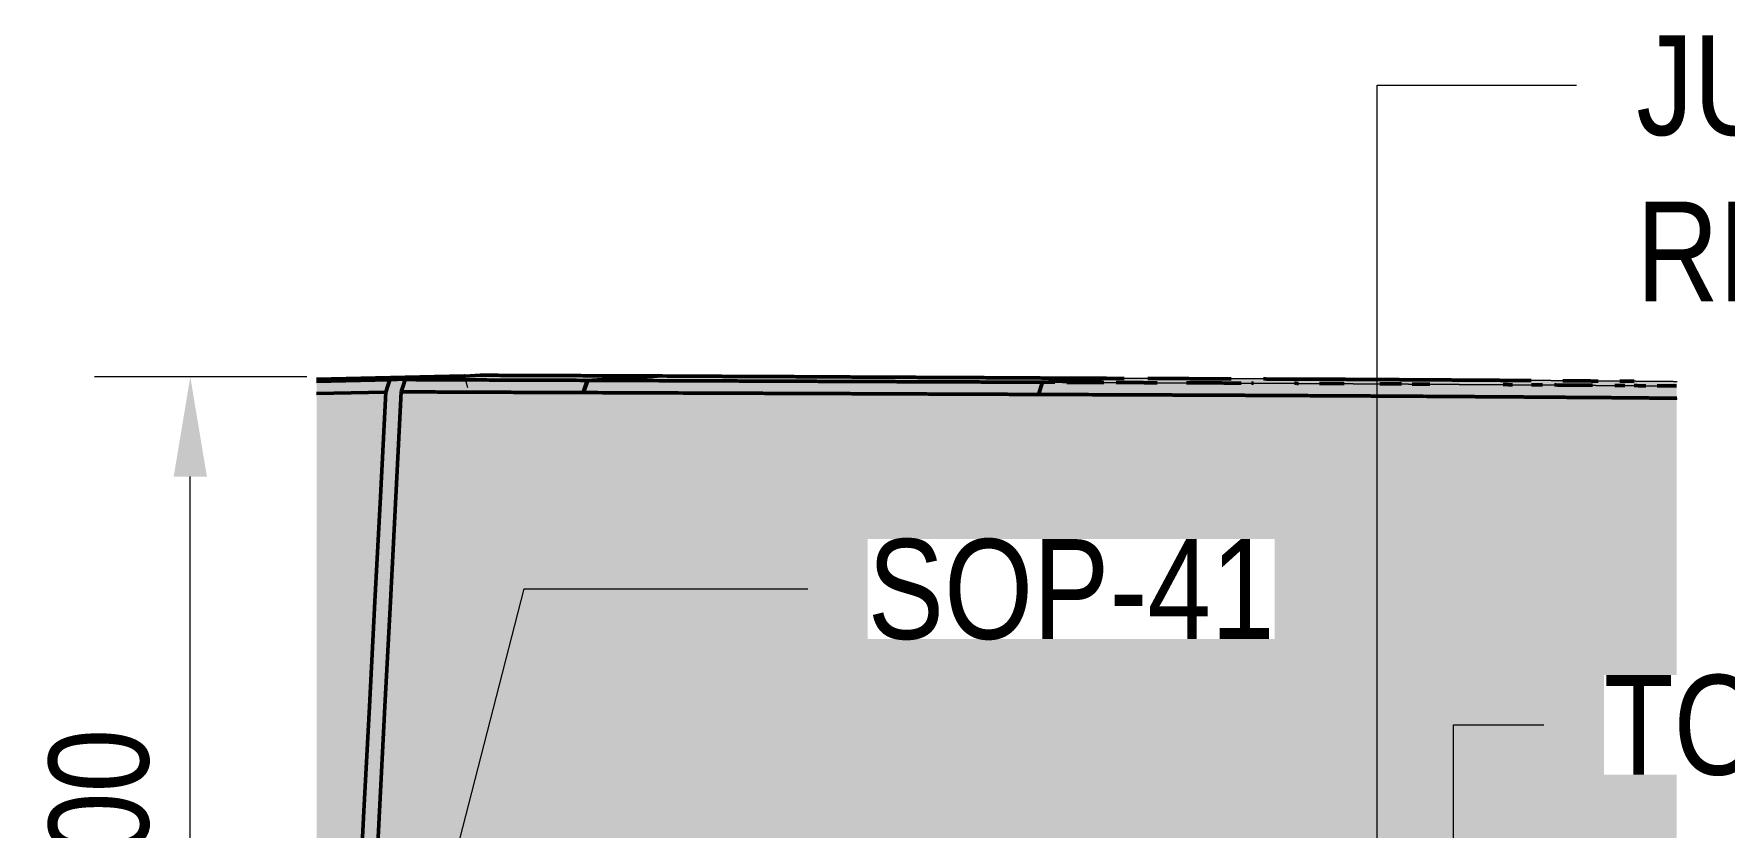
# Model space of a CAD drawing. Header units: metres. Extents: x 0 to 258, y 3 to 25.
# Drawn here: x 63.711 to 65.826, y 23.091 to 24.084 of the extents above; entities that cross this region are included whole.
import ezdxf

# ---------------------------------------------------------------- set-up
doc = ezdxf.new("R2010")
doc.units = ezdxf.units.M
doc.linetypes.add('JacobsDash', pattern=[0.0045, 0.003, -0.0015])
doc.layers.get('Defpoints').update_dxf_attribs({"color": 41})
for name, color, linetype, lineweight in [('A-ANNO-DIMS', 7, 'Continuous', 9), ('A-FLOR', 7, 'Continuous', 50), ('A-FLOR-HDLN', 7, 'JacobsDash', 18), ('G-ANNO-TEXT', 7, 'Continuous', 9)]:
    doc.layers.add(name, color=color, linetype=linetype, lineweight=lineweight)
doc.styles.add('Arial Narrow_2', font='ARIALN.TTF', dxfattribs={"height": 0.125})
doc.dimstyles.new('Dimension_Standard_T__mm_', dxfattribs={"dimscale": 0.3048, "dimtxt": 0.127929, "dimasz": 0.410105, "dimexe": 0.393701, "dimexo": 0.246063, "dimgap": 0.164042, "dimtad": 1, "dimdec": 0, "dimlfac": 1000, "dimzin": 0, "dimdsep": 46, "dimtxsty": 'Arial Narrow_2', "dimsah": 1, "dimcen": 0.09, "dimaunit": 1, "dimadec": 4, "dimazin": 0, "dimtfac": 1, "dimtdec": 4, "dimtix": 1, "dimtmove": 0, "dimatfit": 3, "dimfxl": 1, "dimtvp": 1, "dimtolj": 1, "dimtzin": 0, "dimlwd": 18, "dimlwe": 18, "dimarcsym": 2})

# ---------------------------------------------------------------- blocks, each defined once
blk = doc.blocks.new('DIMBLOCK22-Section 184')
at = {"layer": 'A-ANNO-DIMS', "color": 0, "lineweight": 18, "transparency": 16777216}
for p, q in [((64.0525, 23.6548), (63.7865, 23.6548)), ((63.9065, 22.5794), (63.9065, 23.5298)), ((63.9849, 22.4544), (63.7865, 22.4544))]:
    blk.add_line(p, q, dxfattribs=at)
at = {"layer": 'A-ANNO-DIMS', "color": 0, "transparency": 16777216}
for points in [[(63.8857, 23.5298), (63.9273, 23.5298), (63.9065, 23.6548)], [(63.8857, 22.5794), (63.9273, 22.5794), (63.9065, 22.4544)]]:
    blk.add_solid(points, dxfattribs=at)
at = {"layer": 'Defpoints', "color": 0, "transparency": 16777216}
for p in [(63.9065, 23.6548), (64.1275, 23.6548), (64.0599, 22.4544)]:
    blk.add_point(p, dxfattribs=at)
at = {"layer": 'A-ANNO-DIMS', "color": 0, "lineweight": 18, "transparency": 16777216, "insert": (63.7927, 23.0546), "char_height": 0.125, "width": 0.380132, "attachment_point": 5, "rotation": 90, "style": 'Arial Narrow_2'}
blk.add_mtext('\\A1;1200', dxfattribs=at)

msp = doc.modelspace()

# ---------------------------------------------------------------- hatches: boundary and pattern name
at = {"layer": 'A-FLOR', "true_color": 0xc0c0c0}
for points in [[(64.0645, 23.6489), (64.1756, 23.652), (64.2311, 23.6554), (64.0645, 23.6516), (64.0645, 23.6491)], [(64.0645, 23.6338), (64.1514, 23.6357), (64.1564, 23.651), (64.0645, 23.6489), (64.0645, 23.6413)], [(64.0871, 21.8949), (64.107, 21.8953), (64.1093, 22.4567), (64.1709, 23.637), (64.1756, 23.6512), (64.2074, 23.6536), (64.1564, 23.651), (64.1513, 23.6344), (64.0892, 22.4542), (64.0871, 21.8953)], [(64.3983, 23.635), (64.4033, 23.6503), (64.1755, 23.651), (64.1709, 23.6359), (64.3946, 23.635)], [(64.4033, 23.6503), (64.4901, 23.6558), (64.2692, 23.6567), (64.1756, 23.6512), (64.4012, 23.6503)], [(65.7668, 23.6433), (65.7668, 23.6486), (65.3849, 23.6514), (65.0565, 23.6527), (64.9801, 23.6479), (65.5066, 23.6453), (65.7647, 23.6433)], [(64.0645, 22.4539), (64.0891, 22.4545), (64.1514, 23.6357), (64.0645, 23.6338), (64.0645, 22.4579)], [(64.3369, 22.4534), (64.3983, 23.635), (64.1706, 23.6359), (64.1091, 22.4543), (64.2988, 22.4535)], [(64.3348, 21.8976), (64.3348, 21.8976), (64.3369, 22.4534), (64.3988, 23.6353), (64.4038, 23.6503), (64.4033, 23.6501), (64.3983, 23.6348), (64.3369, 22.4532), (64.3348, 21.9145)], [(64.9015, 22.4511), (64.968, 23.6327), (64.3987, 23.635), (64.3871, 23.4199), (64.3369, 22.4534), (64.853, 22.4513)], [(64.968, 23.6327), (64.973, 23.648), (64.4038, 23.6503), (64.3987, 23.635), (64.9676, 23.6327)], [(64.9194, 21.9053), (64.9156, 21.9058), (64.9038, 21.9061), (64.9059, 22.4511), (64.9681, 23.6327), (64.9731, 23.648), (64.973, 23.6478), (64.968, 23.6325), (64.9015, 22.4511), (64.8974, 21.906), (64.9156, 21.9054)], [(65.7668, 22.446), (65.7668, 23.6279), (65.3903, 23.6307), (64.9681, 23.6327), (64.9059, 22.4511), (65.4491, 22.4484), (65.746, 22.4462)], [(65.7668, 23.6279), (65.7668, 23.6433), (65.3826, 23.646), (64.9731, 23.6479), (64.9681, 23.6327), (65.616, 23.6292), (65.7647, 23.628)]]:
    msp.add_hatch(color=9, dxfattribs=at).paths.add_polyline_path(points)
h = msp.add_hatch(color=9, dxfattribs=at)
h.paths.add_polyline_path([(64.9731, 23.648), (65.0545, 23.6529), (64.4901, 23.6553), (64.4038, 23.6503), (64.9706, 23.648)])
h.paths.add_polyline_path([(64.6585, 23.652), (64.6585, 23.652), (64.6497, 23.652)])

# ---------------------------------------------------------------- linework, layer by layer
at = {"layer": 'A-FLOR'}
for p, q in [((64.0645, 23.6518), (64.2494, 23.6558)), ((64.0645, 23.6489), (64.1564, 23.651)), ((64.4045, 23.6503), (64.4978, 23.6558)), ((65.0369, 23.6516), (65.0156, 23.6504)), ((65.0581, 23.6528), (65.0369, 23.6516)), ((64.0645, 23.6338), (64.1513, 23.6357)), ((64.3987, 23.635), (64.4038, 23.6503)), ((64.4033, 23.6503), (64.4037, 23.6503)), ((64.9731, 23.648), (64.968, 23.6327)), ((64.968, 23.6327), (64.9705, 23.6403)), ((65.0156, 23.6504), (64.9738, 23.648)), ((64.9943, 23.6492), (64.9738, 23.648))]:
    msp.add_line(p, q, dxfattribs=at)
at = {"layer": 'A-FLOR', "flags": 128}
for points in [[(64.1564, 23.651), (64.1539, 23.6434), (64.1513, 23.6357)], [(64.2499, 23.6558), (64.2312, 23.6549), (64.2125, 23.6539), (64.1938, 23.6529), (64.1751, 23.652), (64.1564, 23.651)], [(64.1706, 23.6359), (64.1731, 23.6435), (64.1756, 23.6512)], [(64.2692, 23.6567), (64.2505, 23.6556), (64.2317, 23.6545), (64.213, 23.6534), (64.1943, 23.6523), (64.1763, 23.6512)], [(64.4041, 23.6503), (64.422, 23.6514), (64.4408, 23.6525), (64.4595, 23.6536), (64.4782, 23.6547), (64.4969, 23.6558)], [(64.1513, 23.6357), (64.1444, 23.5045), (64.1375, 23.3732), (64.1306, 23.242), (64.1237, 23.1107), (64.1168, 22.9795), (64.1099, 22.8482), (64.103, 22.717), (64.0961, 22.5857), (64.0892, 22.4545)], [(64.1706, 23.6359), (64.1637, 23.5046), (64.1569, 23.3733), (64.1501, 23.242), (64.1433, 23.1107), (64.1364, 22.9795), (64.1296, 22.8482), (64.1228, 22.7169), (64.116, 22.5856), (64.1091, 22.4543)], [(64.4033, 23.6503), (64.4008, 23.6426), (64.3983, 23.635)]]:
    msp.add_lwpolyline(points, dxfattribs=at)
at = {"layer": 'A-FLOR'}
for points, knots in [([(64.1756, 23.6512), (64.1814, 23.6512), (64.1982, 23.6511), (64.2256, 23.651), (64.2576, 23.6509), (64.2888, 23.6507), (64.3205, 23.6506), (64.3529, 23.6505), (64.3805, 23.6504), (64.3973, 23.6503), (64.4033, 23.6503)], [0.000523717, 0.000523717, 0.000523717, 0.000523717, 0.000997452, 0.001881268, 0.002765084, 0.003648901, 0.004532717, 0.005416533, 0.006300349, 0.006796957, 0.006796957, 0.006796957, 0.006796957]), ([(64.4967, 23.6558), (64.4909, 23.6558), (64.4743, 23.6559), (64.4522, 23.6559), (64.4306, 23.656), (64.4145, 23.6561), (64.3987, 23.6562), (64.3779, 23.6562), (64.3572, 23.6563), (64.3359, 23.6564), (64.3143, 23.6565), (64.2921, 23.6566), (64.2752, 23.6567), (64.2692, 23.6567)], [-0.006779674, -0.006779674, -0.006779674, -0.006779674, -0.006300349, -0.005416533, -0.004974625, -0.004532717, -0.004090809, -0.003648901, -0.002765084, -0.002323176, -0.001881268, -0.000997452, -0.000514488, -0.000514488, -0.000514488, -0.000514488]), ([(64.7595, 23.6544), (64.7525, 23.6544), (64.7378, 23.6545), (64.7149, 23.6546), (64.6921, 23.6548), (64.6699, 23.6549), (64.6483, 23.655), (64.6269, 23.6551), (64.6057, 23.6552), (64.5843, 23.6553), (64.5626, 23.6554), (64.5338, 23.6556), (64.5122, 23.6557), (64.4978, 23.6558)], [-0.4615385, -0.4615385, -0.4615385, -0.4615385, -0.4230769, -0.3846154, -0.3461538, -0.3076923, -0.2692308, -0.2307692, -0.1923077, -0.1538462, -0.1153846, -0.0769231, 0, 0, 0, 0]), ([(65.0579, 23.6528), (65.0508, 23.6529), (65.0365, 23.653), (65.0181, 23.6531), (65.003, 23.6531), (64.9917, 23.6532), (64.9806, 23.6532), (64.966, 23.6533), (64.9491, 23.6534), (64.9301, 23.6535), (64.9139, 23.6536), (64.8998, 23.6537), (64.8849, 23.6537), (64.865, 23.6539), (64.8451, 23.654), (64.83, 23.654), (64.8157, 23.6541), (64.7992, 23.6542), (64.78, 23.6543), (64.7665, 23.6544), (64.7595, 23.6544)], [-0.9996154, -0.9996154, -0.9996154, -0.9996154, -0.9615385, -0.9230769, -0.9038462, -0.8846154, -0.8653846, -0.8461538, -0.8076923, -0.7692308, -0.7307692, -0.7115385, -0.6923077, -0.6538462, -0.6153846, -0.5961538, -0.5769231, -0.5384615, -0.5, -0.4615385, -0.4615385, -0.4615385, -0.4615385]), ([(65.0753, 23.6528), (65.0726, 23.6528), (65.0671, 23.6528), (65.0613, 23.6528), (65.0583, 23.6528), (65.0581, 23.6528)], [-0.0229270836, -0.0229270836, -0.0229270836, -0.0229270836, -0.0227050781, -0.0224609375, -0.0224509751, -0.0224509751, -0.0224509751, -0.0224509751]), ([(65.1519, 23.6525), (65.1503, 23.6525), (65.1459, 23.6525), (65.1385, 23.6525), (65.1296, 23.6526), (65.1206, 23.6526), (65.1123, 23.6526), (65.107, 23.6526), (65.1047, 23.6527)], [-0.025034823, -0.025034823, -0.025034823, -0.025034823, -0.024902344, -0.024658203, -0.024414062, -0.024169922, -0.023925781, -0.023743175, -0.023743175, -0.023743175, -0.023743175]), ([(65.1729, 23.6524), (65.1724, 23.6524), (65.1693, 23.6524), (65.1639, 23.6524), (65.1573, 23.6524), (65.1532, 23.6525), (65.1519, 23.6525)], [-0.0256813727, -0.0256813727, -0.0256813727, -0.0256813727, -0.0256347656, -0.025390625, -0.0251464844, -0.0250353744, -0.0250353744, -0.0250353744, -0.0250353744]), ([(65.209, 23.6522), (65.2078, 23.6522), (65.2038, 23.6522), (65.1965, 23.6523), (65.1879, 23.6523), (65.18, 23.6523), (65.1751, 23.6524), (65.1729, 23.6524)], [-0.02672196, -0.02672196, -0.02672196, -0.02672196, -0.026611328, -0.026367188, -0.026123047, -0.025878906, -0.025681474, -0.025681474, -0.025681474, -0.025681474]), ([(65.2665, 23.652), (65.2655, 23.652), (65.2622, 23.652), (65.2568, 23.652), (65.2522, 23.652), (65.2498, 23.6521), (65.2494, 23.6521)], [-0.0289119733, -0.0289119733, -0.0289119733, -0.0289119733, -0.0288085938, -0.0285644531, -0.0283203125, -0.0282658735, -0.0282658735, -0.0282658735, -0.0282658735]), ([(65.3298, 23.6517), (65.329, 23.6517), (65.3258, 23.6517), (65.321, 23.6517), (65.3155, 23.6517), (65.3113, 23.6518), (65.3069, 23.6518), (65.3025, 23.6518), (65.2979, 23.6518), (65.2922, 23.6519), (65.2854, 23.6519), (65.2765, 23.6519), (65.2702, 23.652), (65.2665, 23.652)], [-0.030850273, -0.030850273, -0.030850273, -0.030850273, -0.030761719, -0.030517578, -0.030395508, -0.030273438, -0.030151367, -0.030029297, -0.029907227, -0.029785156, -0.029541016, -0.029296875, -0.028912115, -0.028912115, -0.028912115, -0.028912115]), ([(65.3458, 23.6516), (65.344, 23.6516), (65.3391, 23.6516), (65.3336, 23.6516), (65.3298, 23.6517)], [-0.0314941406, -0.0314941406, -0.0314941406, -0.0314941406, -0.03125, -0.0308510107, -0.0308510107, -0.0308510107, -0.0308510107]), ([(65.3579, 23.6515), (65.3576, 23.6515), (65.3566, 23.6515), (65.355, 23.6515), (65.353, 23.6516), (65.35, 23.6516), (65.3476, 23.6516), (65.3458, 23.6516)], [-0.0321424724, -0.0321424724, -0.0321424724, -0.0321424724, -0.0321044922, -0.0319824219, -0.0318603516, -0.0317382812, -0.0314941406, -0.0314941406, -0.0314941406, -0.0314941406]), ([(65.3736, 23.6514), (65.3729, 23.6514), (65.3699, 23.6515), (65.3649, 23.6515), (65.3606, 23.6515), (65.3584, 23.6515), (65.3579, 23.6515)], [-0.0327885722, -0.0327885722, -0.0327885722, -0.0327885722, -0.0327148438, -0.0324707031, -0.0322265625, -0.0321435379, -0.0321435379, -0.0321435379, -0.0321435379]), ([(65.3948, 23.6513), (65.392, 23.6513), (65.3866, 23.6514), (65.3795, 23.6514), (65.3753, 23.6514), (65.3737, 23.6514)], [-0.033434672, -0.033434672, -0.033434672, -0.033434672, -0.033203125, -0.0329589844, -0.0327894493, -0.0327894493, -0.0327894493, -0.0327894493]), ([(65.4417, 23.651), (65.4412, 23.651), (65.4384, 23.6511), (65.4327, 23.6511), (65.4254, 23.6511), (65.4189, 23.6512), (65.4121, 23.6512), (65.4041, 23.6513), (65.398, 23.6513), (65.395, 23.6513), (65.3948, 23.6513)], [-0.034726122, -0.034726122, -0.034726122, -0.034726122, -0.034667969, -0.034423828, -0.034179688, -0.034057617, -0.033935547, -0.033691406, -0.033447266, -0.033435333, -0.033435333, -0.033435333, -0.033435333]), ([(65.4552, 23.651), (65.4541, 23.651), (65.4505, 23.651), (65.4457, 23.651), (65.4418, 23.651)], [-0.035372384, -0.035372384, -0.035372384, -0.035372384, -0.03515625, -0.0347268717, -0.0347268717, -0.0347268717, -0.0347268717]), ([(65.4631, 23.6509), (65.4626, 23.6509), (65.4613, 23.6509), (65.4589, 23.6509), (65.4567, 23.651), (65.4553, 23.651), (65.4552, 23.651)], [-0.0360107422, -0.0360107422, -0.0360107422, -0.0360107422, -0.0358886719, -0.0356445312, -0.0354003906, -0.0353729715, -0.0353729715, -0.0353729715, -0.0353729715]), ([(65.4763, 23.6508), (65.476, 23.6508), (65.4734, 23.6509), (65.4691, 23.6509), (65.4652, 23.6509), (65.4636, 23.6509), (65.4631, 23.6509)], [-0.0366642563, -0.0366642563, -0.0366642563, -0.0366642563, -0.0366210938, -0.0363769531, -0.0361328125, -0.0360107422, -0.0360107422, -0.0360107422, -0.0360107422]), ([(65.4969, 23.6507), (65.4945, 23.6507), (65.4893, 23.6507), (65.4825, 23.6508), (65.4782, 23.6508), (65.4764, 23.6508)], [-0.0373112709, -0.0373112709, -0.0373112709, -0.0373112709, -0.037109375, -0.0368652344, -0.0366651711, -0.0366651711, -0.0366651711, -0.0366651711]), ([(65.5642, 23.6502), (65.563, 23.6503), (65.5582, 23.6503), (65.5497, 23.6503), (65.5381, 23.6504), (65.53, 23.6505), (65.5229, 23.6505), (65.5159, 23.6506), (65.5076, 23.6506), (65.5009, 23.6507), (65.4974, 23.6507), (65.4969, 23.6507)], [-0.03924957, -0.03924957, -0.03924957, -0.03924957, -0.0390625, -0.038574219, -0.038330078, -0.038085938, -0.037963867, -0.037841797, -0.037597656, -0.037353516, -0.037311927, -0.037311927, -0.037311927, -0.037311927]), ([(64.3983, 23.635), (64.3923, 23.635), (64.3755, 23.6351), (64.3478, 23.6352), (64.3155, 23.6353), (64.2837, 23.6354), (64.2525, 23.6356), (64.2206, 23.6357), (64.1932, 23.6358), (64.1764, 23.6359), (64.1706, 23.6359)], [-0.006799095, -0.006799095, -0.006799095, -0.006799095, -0.006300349, -0.005416533, -0.004532717, -0.003648901, -0.002765084, -0.001881268, -0.000997452, -0.000525715, -0.000525715, -0.000525715, -0.000525715]), ([(64.968, 23.6327), (64.9601, 23.6327), (64.9481, 23.6327), (64.9318, 23.6328), (64.9152, 23.6329), (64.8986, 23.6329), (64.8824, 23.633), (64.8669, 23.6331), (64.8491, 23.6331), (64.8316, 23.6332), (64.8169, 23.6333), (64.8013, 23.6333), (64.7799, 23.6334), (64.7578, 23.6335), (64.7408, 23.6336), (64.7247, 23.6337), (64.7063, 23.6337), (64.6852, 23.6338), (64.6629, 23.6339), (64.6385, 23.634), (64.6133, 23.6341), (64.5884, 23.6342), (64.5644, 23.6343), (64.5329, 23.6344), (64.4937, 23.6346), (64.4461, 23.6348), (64.4145, 23.6349), (64.3987, 23.635)], [-1, -1, -1, -1, -0.958333, -0.9375, -0.916667, -0.875, -0.854167, -0.833333, -0.791667, -0.75, -0.729167, -0.708333, -0.666667, -0.625, -0.604167, -0.583333, -0.541667, -0.5, -0.458333, -0.416667, -0.375, -0.333333, -0.291667, -0.25, -0.166667, -0.083333, 0, 0, 0, 0]), ([(64.4038, 23.6503), (64.4196, 23.6502), (64.4512, 23.6501), (64.4909, 23.6499), (64.5223, 23.6498), (64.5459, 23.6497), (64.5695, 23.6496), (64.5935, 23.6495), (64.6183, 23.6494), (64.6436, 23.6493), (64.668, 23.6492), (64.6903, 23.6491), (64.7114, 23.649), (64.7298, 23.6489), (64.7459, 23.6489), (64.7629, 23.6488), (64.785, 23.6487), (64.8063, 23.6486), (64.822, 23.6486), (64.8367, 23.6485), (64.8541, 23.6484), (64.872, 23.6484), (64.8875, 23.6483), (64.9037, 23.6482), (64.9203, 23.6482), (64.9368, 23.6481), (64.9532, 23.648), (64.9651, 23.648), (64.9731, 23.648)], [0, 0, 0, 0, 0.083333, 0.166667, 0.208333, 0.25, 0.291667, 0.333333, 0.375, 0.416667, 0.458333, 0.5, 0.541667, 0.583333, 0.604167, 0.625, 0.666667, 0.708333, 0.729167, 0.75, 0.791667, 0.833333, 0.854167, 0.875, 0.916667, 0.9375, 0.958333, 1, 1, 1, 1]), ([(65.0625, 23.6323), (65.0607, 23.6323), (65.0531, 23.6323), (65.0395, 23.6324), (65.0215, 23.6324), (65.0037, 23.6325), (64.9861, 23.6326), (64.9742, 23.6326), (64.9681, 23.6327), (64.968, 23.6327)], [-0.0250516, -0.0250516, -0.0250516, -0.0250516, -0.024902344, -0.024414062, -0.023925781, -0.0234375, -0.022949219, -0.022460938, -0.022451881, -0.022451881, -0.022451881, -0.022451881]), ([(64.9731, 23.648), (64.9732, 23.648), (64.9783, 23.6479), (64.9834, 23.6479), (64.9884, 23.6479)], [0.0224503756, 0.0224503756, 0.0224503756, 0.0224503756, 0.0224609375, 0.0228721812, 0.0228721812, 0.0228721812, 0.0228721812]), ([(65.0036, 23.6478), (65.0053, 23.6478), (65.0129, 23.6478), (65.0266, 23.6477), (65.0404, 23.6477), (65.0481, 23.6476), (65.0499, 23.6476)], [0.023295276, 0.023295276, 0.023295276, 0.023295276, 0.0234375, 0.023925781, 0.024414062, 0.024562941, 0.024562941, 0.024562941, 0.024562941]), ([(65.0928, 23.6322), (65.0923, 23.6322), (65.089, 23.6322), (65.0828, 23.6322), (65.0745, 23.6322), (65.0676, 23.6323), (65.0636, 23.6323), (65.0625, 23.6323)], [-0.0259183639, -0.0259183639, -0.0259183639, -0.0259183639, -0.0258789062, -0.0256347656, -0.025390625, -0.0251464844, -0.0250517432, -0.0250517432, -0.0250517432, -0.0250517432]), ([(65.0652, 23.6476), (65.0671, 23.6476), (65.0719, 23.6476), (65.0795, 23.6475), (65.0872, 23.6475), (65.0923, 23.6475), (65.0946, 23.6475)], [0.0249850764, 0.0249850764, 0.0249850764, 0.0249850764, 0.0251464844, 0.025390625, 0.0256347656, 0.0258299405, 0.0258299405, 0.0258299405, 0.0258299405]), ([(65.1526, 23.6319), (65.1493, 23.6319), (65.1434, 23.6319), (65.1346, 23.632), (65.1264, 23.632), (65.1178, 23.6321), (65.1089, 23.6321), (65.1006, 23.6321), (65.0952, 23.6321), (65.0928, 23.6322)], [-0.027651605, -0.027651605, -0.027651605, -0.027651605, -0.02734375, -0.027099609, -0.026855469, -0.026611328, -0.026367188, -0.026123047, -0.025918714, -0.025918714, -0.025918714, -0.025918714]), ([(65.0946, 23.6475), (65.0952, 23.6475), (65.0987, 23.6474), (65.1051, 23.6474), (65.1117, 23.6474), (65.1155, 23.6474), (65.1164, 23.6474)], [0.0258299767, 0.0258299767, 0.0258299767, 0.0258299767, 0.0258789062, 0.0261230469, 0.0263671875, 0.0264367595, 0.0264367595, 0.0264367595, 0.0264367595]), ([(65.18, 23.6318), (65.1778, 23.6318), (65.1731, 23.6318), (65.1659, 23.6318), (65.159, 23.6319), (65.1545, 23.6319), (65.1526, 23.6319)], [-0.0285182259, -0.0285182259, -0.0285182259, -0.0285182259, -0.0283203125, -0.0280761719, -0.0278320312, -0.0276519512, -0.0276519512, -0.0276519512, -0.0276519512]), ([(65.1531, 23.6472), (65.1564, 23.6472), (65.1622, 23.6472), (65.1703, 23.6471), (65.1758, 23.6471), (65.1789, 23.6471), (65.1793, 23.6471)], [0.0275203885, 0.0275203885, 0.0275203885, 0.0275203885, 0.0278320312, 0.0280761719, 0.0283203125, 0.0283645287, 0.0283645287, 0.0283645287, 0.0283645287]), ([(65.1794, 23.6471), (65.184, 23.6471), (65.1932, 23.647), (65.2027, 23.647), (65.2072, 23.647)], [0.0283646776, 0.0283646776, 0.0283646776, 0.0283646776, 0.0288085938, 0.0292090649, 0.0292090649, 0.0292090649, 0.0292090649]), ([(65.2092, 23.6316), (65.2082, 23.6316), (65.2016, 23.6317), (65.1917, 23.6317), (65.1831, 23.6318), (65.18, 23.6318)], [-0.0293841423, -0.0293841423, -0.0293841423, -0.0293841423, -0.029296875, -0.0288085938, -0.0285186859, -0.0285186859, -0.0285186859, -0.0285186859]), ([(65.2073, 23.647), (65.2082, 23.647), (65.2131, 23.6469), (65.2179, 23.6469), (65.2218, 23.6469)], [0.0292095778, 0.0292095778, 0.0292095778, 0.0292095778, 0.029296875, 0.0296322796, 0.0296322796, 0.0296322796, 0.0296322796]), ([(65.2701, 23.6313), (65.2663, 23.6314), (65.257, 23.6314), (65.2442, 23.6315), (65.2322, 23.6315), (65.2213, 23.6316), (65.2138, 23.6316), (65.2092, 23.6316)], [-0.031118088, -0.031118088, -0.031118088, -0.031118088, -0.030761719, -0.030273438, -0.030029297, -0.029785156, -0.029384847, -0.029384847, -0.029384847, -0.029384847]), ([(65.2347, 23.6468), (65.2352, 23.6468), (65.236, 23.6468), (65.2368, 23.6468), (65.2371, 23.6468)], [0.02998889829, 0.02998889829, 0.02998889829, 0.02998889829, 0.03002929688, 0.03005447813, 0.03005447813, 0.03005447813, 0.03005447813]), ([(65.2969, 23.6312), (65.2945, 23.6312), (65.2872, 23.6313), (65.2782, 23.6313), (65.2715, 23.6313), (65.2701, 23.6313)], [-0.0319824219, -0.0319824219, -0.0319824219, -0.0319824219, -0.0317382812, -0.03125, -0.0311188138, -0.0311188138, -0.0311188138, -0.0311188138]), ([(65.2882, 23.6466), (65.2898, 23.6466), (65.2915, 23.6466), (65.2931, 23.6465), (65.2932, 23.6465)], [0.0315776931, 0.0315776931, 0.0315776931, 0.0315776931, 0.0317382812, 0.0317441023, 0.0317441023, 0.0317441023, 0.0317441023]), ([(65.3259, 23.6311), (65.3242, 23.6311), (65.3167, 23.6311), (65.3082, 23.6311), (65.3006, 23.6312), (65.2981, 23.6312), (65.2969, 23.6312)], [-0.0328512893, -0.0328512893, -0.0328512893, -0.0328512893, -0.0327148438, -0.0322265625, -0.0321044922, -0.0319824219, -0.0319824219, -0.0319824219, -0.0319824219]), ([(65.3195, 23.6464), (65.3209, 23.6464), (65.328, 23.6464), (65.3384, 23.6463), (65.3474, 23.6462), (65.3504, 23.6462)], [0.032589179, 0.032589179, 0.032589179, 0.032589179, 0.0327148438, 0.033203125, 0.0334340793, 0.0334340793, 0.0334340793, 0.0334340793]), ([(65.3585, 23.6309), (65.3582, 23.6309), (65.3547, 23.6309), (65.3481, 23.6309), (65.3375, 23.631), (65.3301, 23.631), (65.3259, 23.6311)], [-0.0337179499, -0.0337179499, -0.0337179499, -0.0337179499, -0.0336914062, -0.0334472656, -0.033203125, -0.0328513293, -0.0328513293, -0.0328513293, -0.0328513293]), ([(65.4154, 23.6305), (65.4128, 23.6305), (65.4058, 23.6306), (65.3958, 23.6306), (65.385, 23.6307), (65.3778, 23.6308), (65.3717, 23.6308), (65.3657, 23.6308), (65.3613, 23.6308), (65.3585, 23.6309)], [-0.035451191, -0.035451191, -0.035451191, -0.035451191, -0.03515625, -0.034667969, -0.034423828, -0.034179688, -0.034057617, -0.033935547, -0.033718193, -0.033718193, -0.033718193, -0.033718193]), ([(65.3953, 23.646), (65.3954, 23.646), (65.4004, 23.6459), (65.4049, 23.6459), (65.4091, 23.6459)], [0.0346555998, 0.0346555998, 0.0346555998, 0.0346555998, 0.0346679688, 0.0351231743, 0.0351231743, 0.0351231743, 0.0351231743]), ([(65.4091, 23.6459), (65.4094, 23.6459), (65.4119, 23.6459), (65.4164, 23.6458), (65.4204, 23.6458), (65.4224, 23.6458)], [0.0351238798, 0.0351238798, 0.0351238798, 0.0351238798, 0.03515625, 0.0354003906, 0.0356310525, 0.0356310525, 0.0356310525, 0.0356310525]), ([(65.4394, 23.6304), (65.4374, 23.6304), (65.433, 23.6304), (65.4269, 23.6305), (65.421, 23.6305), (65.4172, 23.6305), (65.4155, 23.6305)], [-0.036317812, -0.036317812, -0.036317812, -0.036317812, -0.0361328125, -0.0358886719, -0.0356445312, -0.035452287, -0.035452287, -0.035452287, -0.035452287]), ([(65.4355, 23.6457), (65.4378, 23.6457), (65.4428, 23.6457), (65.4504, 23.6456), (65.4555, 23.6456), (65.4578, 23.6456)], [0.0361328125, 0.0361328125, 0.0361328125, 0.0361328125, 0.0363769531, 0.0366210938, 0.0368132106, 0.0368132106, 0.0368132106, 0.0368132106]), ([(65.4703, 23.6302), (65.4693, 23.6302), (65.4622, 23.6302), (65.4522, 23.6303), (65.4433, 23.6304), (65.44, 23.6304), (65.4394, 23.6304)], [-0.0371844326, -0.0371844326, -0.0371844326, -0.0371844326, -0.037109375, -0.0366210938, -0.0363769531, -0.0363183805, -0.0363183805, -0.0363183805, -0.0363183805]), ([(65.5355, 23.6297), (65.5319, 23.6298), (65.5254, 23.6298), (65.5155, 23.6299), (65.5062, 23.6299), (65.4962, 23.63), (65.4865, 23.6301), (65.4778, 23.6301), (65.4725, 23.6302), (65.4703, 23.6302)], [-0.038917485, -0.038917485, -0.038917485, -0.038917485, -0.038574219, -0.038330078, -0.038085938, -0.037841797, -0.037597656, -0.037353516, -0.037184591, -0.037184591, -0.037184591, -0.037184591]), ([(65.5606, 23.6296), (65.5584, 23.6296), (65.5541, 23.6296), (65.5473, 23.6297), (65.541, 23.6297), (65.537, 23.6297), (65.5355, 23.6297)], [-0.0397842946, -0.0397842946, -0.0397842946, -0.0397842946, -0.0395507812, -0.0393066406, -0.0390625, -0.038917674, -0.038917674, -0.038917674, -0.038917674]), ([(65.5495, 23.645), (65.5514, 23.645), (65.5553, 23.6449), (65.5591, 23.6449), (65.561, 23.6449)], [0.0393494487, 0.0393494487, 0.0393494487, 0.0393494487, 0.0395507812, 0.0397716561, 0.0397716561, 0.0397716561, 0.0397716561]), ([(65.5858, 23.6294), (65.5845, 23.6294), (65.5806, 23.6294), (65.5743, 23.6295), (65.5685, 23.6295), (65.5642, 23.6295), (65.5619, 23.6296), (65.5607, 23.6296), (65.5606, 23.6296)], [-0.0406501169, -0.0406501169, -0.0406501169, -0.0406501169, -0.0405273438, -0.0402832031, -0.0400390625, -0.0399169922, -0.0397949219, -0.0397852319, -0.0397852319, -0.0397852319, -0.0397852319]), ([(65.5743, 23.6502), (65.5738, 23.6502), (65.5724, 23.6502), (65.5696, 23.6502), (65.5665, 23.6502), (65.5646, 23.6502), (65.5642, 23.6502)], [-0.0398956702, -0.0398956702, -0.0398956702, -0.0398956702, -0.0397949219, -0.0395507812, -0.0393066406, -0.0392499071, -0.0392499071, -0.0392499071, -0.0392499071]), ([(65.5845, 23.6501), (65.5844, 23.6501), (65.5826, 23.6501), (65.5801, 23.6501), (65.5775, 23.6502), (65.5759, 23.6502), (65.5749, 23.6502), (65.5744, 23.6502), (65.5743, 23.6502)], [-0.0405399982, -0.0405399982, -0.0405399982, -0.0405399982, -0.0405273438, -0.0402832031, -0.0401611328, -0.0400390625, -0.0399169922, -0.0398971537, -0.0398971537, -0.0398971537, -0.0398971537]), ([(65.5849, 23.6447), (65.5891, 23.6447), (65.5937, 23.6446), (65.5985, 23.6446), (65.5988, 23.6446)], [0.0406158037, 0.0406158037, 0.0406158037, 0.0406158037, 0.041015625, 0.0410374912, 0.0410374912, 0.0410374912, 0.0410374912]), ([(65.616, 23.6292), (65.6159, 23.6292), (65.6097, 23.6292), (65.5992, 23.6293), (65.5897, 23.6294), (65.5858, 23.6294)], [-0.0415167478, -0.0415167478, -0.0415167478, -0.0415167478, -0.0415039062, -0.041015625, -0.0406509153, -0.0406509153, -0.0406509153, -0.0406509153]), ([(65.6139, 23.6445), (65.6144, 23.6445), (65.6179, 23.6445), (65.6232, 23.6444), (65.6281, 23.6444), (65.6298, 23.6444)], [0.0414614963, 0.0414614963, 0.0414614963, 0.0414614963, 0.0415039062, 0.0417480469, 0.0418830821, 0.0418830821, 0.0418830821, 0.0418830821]), ([(65.6487, 23.6496), (65.6459, 23.6496), (65.6415, 23.6497), (65.6353, 23.6497), (65.6304, 23.6498), (65.6267, 23.6498), (65.6246, 23.6498), (65.6241, 23.6498)], [-0.0424804688, -0.0424804688, -0.0424804688, -0.0424804688, -0.0422363281, -0.0421142578, -0.0419921875, -0.0418701172, -0.0418339697, -0.0418339697, -0.0418339697, -0.0418339697]), ([(65.6298, 23.6444), (65.6312, 23.6444), (65.6342, 23.6443), (65.6388, 23.6443), (65.645, 23.6443), (65.6525, 23.6442), (65.6583, 23.6442), (65.6612, 23.6441)], [0.0418834396, 0.0418834396, 0.0418834396, 0.0418834396, 0.0419921875, 0.0421142578, 0.0422363281, 0.0424804688, 0.0427246094, 0.0427246094, 0.0427246094, 0.0427246094]), ([(65.6683, 23.6495), (65.6669, 23.6495), (65.6632, 23.6495), (65.6568, 23.6495), (65.6515, 23.6496), (65.6487, 23.6496)], [-0.0431261693, -0.0431261693, -0.0431261693, -0.0431261693, -0.04296875, -0.0427246094, -0.0424804688, -0.0424804688, -0.0424804688, -0.0424804688]), ([(65.6892, 23.6439), (65.6905, 23.6439), (65.6943, 23.6439), (65.6985, 23.6438), (65.7013, 23.6438), (65.7018, 23.6438)], [0.0435739459, 0.0435739459, 0.0435739459, 0.0435739459, 0.0437011719, 0.0439453125, 0.0439956762, 0.0439956762, 0.0439956762, 0.0439956762]), ([(65.7115, 23.6491), (65.7102, 23.6491), (65.7066, 23.6491), (65.7012, 23.6492), (65.6974, 23.6492), (65.6955, 23.6492), (65.6954, 23.6492)], [-0.0450644664, -0.0450644664, -0.0450644664, -0.0450644664, -0.044921875, -0.0446777344, -0.0444335938, -0.0444185346, -0.0444185346, -0.0444185346, -0.0444185346]), ([(65.7135, 23.6437), (65.714, 23.6437), (65.717, 23.6437), (65.7217, 23.6436), (65.7261, 23.6436), (65.7279, 23.6436)], [0.0443890125, 0.0443890125, 0.0443890125, 0.0443890125, 0.0444335938, 0.0446777344, 0.0448408959, 0.0448408959, 0.0448408959, 0.0448408959]), ([(65.7421, 23.6435), (65.7438, 23.6435), (65.7484, 23.6434), (65.756, 23.6434), (65.7625, 23.6433), (65.766, 23.6433), (65.7666, 23.6433)], [0.0452626832, 0.0452626832, 0.0452626832, 0.0452626832, 0.0454101562, 0.0456542969, 0.0458984375, 0.0459401487, 0.0459401487, 0.0459401487, 0.0459401487]), ([(65.649, 23.6289), (65.6472, 23.6289), (65.6423, 23.629), (65.6341, 23.629), (65.6248, 23.6291), (65.6189, 23.6291), (65.616, 23.6292)], [-0.04238372, -0.04238372, -0.04238372, -0.04238372, -0.0422363281, -0.0419921875, -0.0417480469, -0.041517536, -0.041517536, -0.041517536, -0.041517536]), ([(65.6792, 23.6287), (65.6762, 23.6287), (65.6703, 23.6287), (65.6614, 23.6288), (65.6544, 23.6289), (65.6502, 23.6289), (65.649, 23.6289)], [-0.0432507773, -0.0432507773, -0.0432507773, -0.0432507773, -0.04296875, -0.0427246094, -0.0424804688, -0.0423841567, -0.0423841567, -0.0423841567, -0.0423841567]), ([(65.7062, 23.6285), (65.7045, 23.6285), (65.7003, 23.6285), (65.6937, 23.6286), (65.6864, 23.6286), (65.6815, 23.6287), (65.6793, 23.6287)], [-0.044117002, -0.044117002, -0.044117002, -0.044117002, -0.0439453125, -0.0437011719, -0.0434570312, -0.0432513232, -0.0432513232, -0.0432513232, -0.0432513232]), ([(65.7339, 23.6282), (65.7332, 23.6282), (65.727, 23.6283), (65.7184, 23.6284), (65.7101, 23.6284), (65.7069, 23.6285), (65.7062, 23.6285)], [-0.0449840187, -0.0449840187, -0.0449840187, -0.0449840187, -0.044921875, -0.0444335938, -0.0441894531, -0.044117398, -0.044117398, -0.044117398, -0.044117398]), ([(65.7668, 23.6279), (65.7667, 23.6279), (65.7635, 23.628), (65.7574, 23.628), (65.7464, 23.6281), (65.7387, 23.6282), (65.7339, 23.6282)], [-0.0459086882, -0.0459086882, -0.0459086882, -0.0459086882, -0.0458984375, -0.0456542969, -0.0454101562, -0.0449842478, -0.0449842478, -0.0449842478, -0.0449842478])]:
    msp.add_open_spline(points, degree=3, knots=knots, dxfattribs=at)
msp.add_open_spline([(65.7134, 23.6491), (65.7128, 23.6491), (65.7122, 23.6491), (65.7115, 23.6491)], degree=3, dxfattribs=at)
at = {"layer": 'A-FLOR-HDLN', "flags": 128}
msp.add_lwpolyline([(64.254, 23.6411), (64.2519, 23.6484), (64.2499, 23.6558)], dxfattribs=at)
at = {"layer": 'A-FLOR-HDLN'}
for points, knots in [([(65.1047, 23.6527), (65.101, 23.6527), (65.0943, 23.6527), (65.0847, 23.6527), (65.0787, 23.6528), (65.0756, 23.6528), (65.0753, 23.6528)], [-0.0237431748, -0.0237431748, -0.0237431748, -0.0237431748, -0.0234375, -0.0231933594, -0.0229492188, -0.0229284118, -0.0229284118, -0.0229284118, -0.0229284118]), ([(65.2344, 23.6521), (65.2342, 23.6521), (65.2319, 23.6521), (65.2274, 23.6522), (65.2207, 23.6522), (65.2146, 23.6522), (65.2105, 23.6522), (65.2091, 23.6522)], [-0.0276197737, -0.0276197737, -0.0276197737, -0.0276197737, -0.0275878906, -0.02734375, -0.0270996094, -0.0268554688, -0.0267233806, -0.0267233806, -0.0267233806, -0.0267233806]), ([(65.2494, 23.6521), (65.2479, 23.6521), (65.2455, 23.6521), (65.2423, 23.6521), (65.239, 23.6521), (65.2364, 23.6521), (65.2348, 23.6521)], [-0.0282658735, -0.0282658735, -0.0282658735, -0.0282658735, -0.0280761719, -0.0279541016, -0.0278320312, -0.0276354064, -0.0276354064, -0.0276354064, -0.0276354064]), ([(64.9884, 23.6479), (64.9893, 23.6479), (64.9944, 23.6479), (64.9995, 23.6478), (65.0036, 23.6478)], [0.0228734992, 0.0228734992, 0.0228734992, 0.0228734992, 0.0229492188, 0.0232952759, 0.0232952759, 0.0232952759, 0.0232952759]), ([(65.05, 23.6476), (65.0541, 23.6476), (65.0591, 23.6476), (65.0642, 23.6476), (65.0652, 23.6476)], [0.0245642531, 0.0245642531, 0.0245642531, 0.0245642531, 0.0249023438, 0.0249850764, 0.0249850764, 0.0249850764, 0.0249850764]), ([(65.1164, 23.6474), (65.1185, 23.6474), (65.1236, 23.6473), (65.1313, 23.6473), (65.1395, 23.6473), (65.1467, 23.6472), (65.1512, 23.6472), (65.1531, 23.6472)], [0.026438092, 0.026438092, 0.026438092, 0.026438092, 0.026611328, 0.026855469, 0.027099609, 0.02734375, 0.027519777, 0.027519777, 0.027519777, 0.027519777]), ([(65.2219, 23.6469), (65.2237, 23.6469), (65.2279, 23.6469), (65.2322, 23.6468), (65.2347, 23.6468)], [0.0296336492, 0.0296336492, 0.0296336492, 0.0296336492, 0.0297851562, 0.0299875287, 0.0299875287, 0.0299875287, 0.0299875287]), ([(65.2371, 23.6468), (65.2398, 23.6468), (65.2484, 23.6468), (65.2625, 23.6467), (65.2765, 23.6466), (65.2849, 23.6466), (65.2882, 23.6466)], [0.030054478, 0.030054478, 0.030054478, 0.030054478, 0.030273438, 0.030761719, 0.03125, 0.031576137, 0.031576137, 0.031576137, 0.031576137]), ([(65.2932, 23.6465), (65.2956, 23.6465), (65.2991, 23.6465), (65.3038, 23.6465), (65.31, 23.6465), (65.3153, 23.6464), (65.3195, 23.6464)], [0.0317442787, 0.0317442787, 0.0317442787, 0.0317442787, 0.0319824219, 0.0321044922, 0.0322265625, 0.032589179, 0.032589179, 0.032589179, 0.032589179]), ([(65.3504, 23.6462), (65.3505, 23.6462), (65.3538, 23.6462), (65.3601, 23.6462), (65.368, 23.6461), (65.3744, 23.6461), (65.3805, 23.6461), (65.3876, 23.646), (65.3928, 23.646), (65.3952, 23.646)], [0.033434079, 0.033434079, 0.033434079, 0.033434079, 0.033447266, 0.033691406, 0.033935547, 0.034057617, 0.034179688, 0.034423828, 0.034654037, 0.034654037, 0.034654037, 0.034654037]), ([(65.4224, 23.6458), (65.4225, 23.6458), (65.4247, 23.6458), (65.4289, 23.6458), (65.4332, 23.6457), (65.4355, 23.6457)], [0.0356329477, 0.0356329477, 0.0356329477, 0.0356329477, 0.0356445312, 0.0358886719, 0.0361328125, 0.0361328125, 0.0361328125, 0.0361328125]), ([(65.4578, 23.6456), (65.4614, 23.6456), (65.4681, 23.6455), (65.4781, 23.6454), (65.4878, 23.6454), (65.4975, 23.6453), (65.5075, 23.6452), (65.5168, 23.6452), (65.5285, 23.6451), (65.5389, 23.645), (65.5464, 23.645), (65.5491, 23.645), (65.5495, 23.645)], [0.03681368, 0.03681368, 0.03681368, 0.03681368, 0.037109375, 0.037353516, 0.037597656, 0.037841797, 0.038085938, 0.038330078, 0.038574219, 0.0390625, 0.039306641, 0.039348381, 0.039348381, 0.039348381, 0.039348381]), ([(65.5611, 23.6449), (65.5612, 23.6449), (65.5625, 23.6449), (65.5648, 23.6449), (65.5691, 23.6448), (65.5747, 23.6448), (65.5805, 23.6447), (65.5839, 23.6447), (65.5848, 23.6447)], [0.0397734975, 0.0397734975, 0.0397734975, 0.0397734975, 0.0397949219, 0.0399169922, 0.0400390625, 0.0402832031, 0.0405273438, 0.040614225, 0.040614225, 0.040614225, 0.040614225]), ([(65.6241, 23.6498), (65.623, 23.6498), (65.6188, 23.6498), (65.6118, 23.6499), (65.6036, 23.65), (65.5962, 23.65), (65.5898, 23.6501), (65.5861, 23.6501), (65.5845, 23.6501)], [-0.04183397, -0.04183397, -0.04183397, -0.04183397, -0.041748047, -0.041503906, -0.041259766, -0.041015625, -0.040771484, -0.04054177, -0.04054177, -0.04054177, -0.04054177]), ([(65.6612, 23.6441), (65.664, 23.6441), (65.6724, 23.644), (65.6817, 23.644), (65.6879, 23.6439), (65.6891, 23.6439)], [0.0427246094, 0.0427246094, 0.0427246094, 0.0427246094, 0.04296875, 0.0434570312, 0.0435728826, 0.0435728826, 0.0435728826, 0.0435728826]), ([(65.6954, 23.6492), (65.6937, 23.6493), (65.6914, 23.6493), (65.6885, 23.6493), (65.6857, 23.6493), (65.6819, 23.6494), (65.676, 23.6494), (65.6712, 23.6494), (65.6683, 23.6495)], [-0.044418369, -0.044418369, -0.044418369, -0.044418369, -0.044189453, -0.044067383, -0.043945312, -0.043701172, -0.043457031, -0.043126169, -0.043126169, -0.043126169, -0.043126169]), ([(65.7019, 23.6438), (65.7037, 23.6438), (65.7075, 23.6438), (65.7115, 23.6437), (65.7135, 23.6437)], [0.0439973319, 0.0439973319, 0.0439973319, 0.0439973319, 0.0441894531, 0.0443873567, 0.0443873567, 0.0443873567, 0.0443873567]), ([(65.7673, 23.6486), (65.7663, 23.6486), (65.7628, 23.6487), (65.7565, 23.6487), (65.7494, 23.6488), (65.7433, 23.6488), (65.7372, 23.6489), (65.73, 23.649), (65.7215, 23.649), (65.7161, 23.6491), (65.7134, 23.6491)], [-0.046724761, -0.046724761, -0.046724761, -0.046724761, -0.046630859, -0.046386719, -0.046142578, -0.046020508, -0.045898438, -0.045654297, -0.045410156, -0.04512973, -0.04512973, -0.04512973, -0.04512973]), ([(65.728, 23.6436), (65.7288, 23.6436), (65.7334, 23.6435), (65.7382, 23.6435), (65.7421, 23.6435)], [0.0448424046, 0.0448424046, 0.0448424046, 0.0448424046, 0.044921875, 0.0452626832, 0.0452626832, 0.0452626832, 0.0452626832])]:
    msp.add_open_spline(points, degree=3, knots=knots, dxfattribs=at)
msp.add_open_spline([(65.5988, 23.6446), (65.6036, 23.6446), (65.6087, 23.6445), (65.6138, 23.6445)], degree=3, dxfattribs=at)
at = {"layer": 'G-ANNO-TEXT'}
for p, q in [((65.3919, 24.02), (65.6411, 24.02)), ((65.3919, 22.8978), (65.3919, 24.02)), ((64.0835, 22.4552), (64.3245, 23.389)), ((64.3245, 23.389), (64.6793, 23.389)), ((65.4873, 23.2189), (65.6005, 23.2189)), ((65.4873, 22.8999), (65.4873, 23.2189))]:
    msp.add_line(p, q, dxfattribs=at)

# ---------------------------------------------------------------- texts
at = {"layer": 'G-ANNO-TEXT', "char_height": 0.125, "attachment_point": 1, "style": 'Arial Narrow_2', "bg_fill": 3, "box_fill_scale": 1, "bg_fill_color": 256, "bg_fill_true_color": 13158600, "bg_fill_transparency": 0}
for s, insert in [('JUNCTION BOX CAST INTO BARRIER.', (65.7161, 24.0825)), ('REFER TO SHEET No. 2873258 FOR DETAILS', (65.7161, 23.8742))]:
    msp.add_mtext(s, dxfattribs=dict(at, insert=insert))

# ---------------------------------------------------------------- dimensions: what is measured, and where the dimension line sits
at = {"layer": 'A-ANNO-DIMS', "lineweight": 18}
dim = msp.add_linear_dim(base=(63.9065, 23.6548), p1=(64.0599, 22.4544), p2=(64.1275, 23.6548), angle=90, dimstyle='Dimension_Standard_T__mm_', override={"dimpost": '<>', "dimfxl": 1.202277}, dxfattribs=at)
dim.commit()
dim.dimension.update_dxf_attribs({"geometry": 'DIMBLOCK22-Section 184', "text_midpoint": (63.7927, 23.0546)})

# ---------------------------------------------------------------- next in the draw order: texts
at = {"layer": 'G-ANNO-TEXT', "char_height": 0.125, "attachment_point": 1, "style": 'Arial Narrow_2', "bg_fill": 3, "box_fill_scale": 1, "bg_fill_color": 256, "bg_fill_true_color": 13158600, "bg_fill_transparency": 0}
for s, insert in [('SOP-41', (64.7543, 23.4515)), ('TOP OF JUNCTION BOX RL 22.900', (65.6755, 23.2814))]:
    msp.add_mtext(s, dxfattribs=dict(at, insert=insert))

doc.saveas('drawing.dxf')
